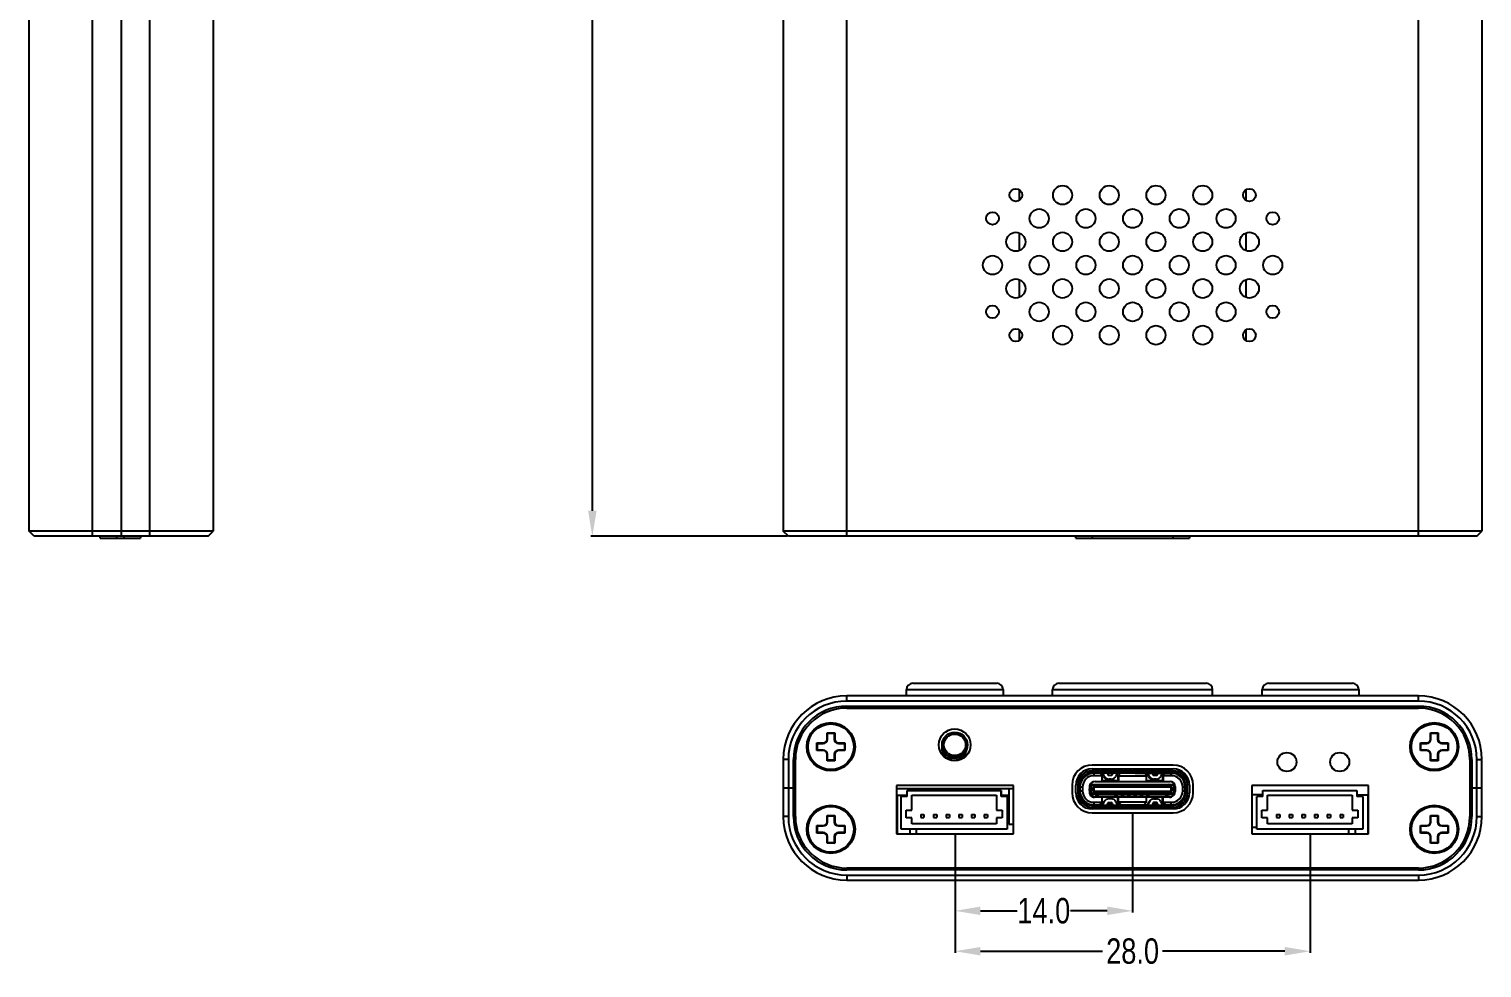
# Model space of a CAD drawing. Header units: inches. Extents: x 318 to 564, y -90 to 138.
# Drawn here: x 317.7 to 432, y -90 to -16 of the extents above; entities that cross this region are included whole.
import ezdxf

# ---------------------------------------------------------------- set-up
doc = ezdxf.new("R2010")
doc.units = ezdxf.units.IN
doc.header["$LTSCALE"] = 1.21
doc.header["$MEASUREMENT"] = 0
doc.header["$PDMODE"] = 3
doc.header["$PDSIZE"] = 0.3125
doc.layers.get('0').update_dxf_attribs({"linetype": 'CONTINUOUS'})
doc.layers.get('Defpoints').update_dxf_attribs({"linetype": 'CONTINUOUS'})
doc.layers.add('DIM', color=3, linetype='CONTINUOUS')
doc.styles.get("Standard").update_dxf_attribs({"font": 'txt', "width": 0.8})
doc.dimstyles.get("Standard").update_dxf_attribs({"dimtxt": 0.15625, "dimasz": 0.1875, "dimexe": 0.125, "dimexo": 0.0625, "dimgap": 0.09, "dimtad": 0, "dimtih": 1, "dimtoh": 1, "dimzin": 4, "dimdsep": 46, "dimtxsty": 'STANDARD', "dimblk": '_FILLED', "dimblk1": '_FILLED', "dimblk2": '_FILLED', "dimcen": 0.09, "dimazin": 1, "dimtp": 0.01, "dimtm": 0.01, "dimtfac": 1, "dimtofl": 0, "dimtmove": 0, "dimatfit": 3, "dimldrblk": '_FILLED', "dimfxl": 1, "dimtolj": 1, "dimtzin": 4, "dimarcsym": 0})

# ---------------------------------------------------------------- blocks, each defined once
blk = doc.blocks.new('_FILLED')
at = {"color": 0, "linetype": 'ByBlock'}
blk.add_solid([(0, 0), (-1, 0.167), (-1, -0.167)], dxfattribs=at)
blk = doc.blocks.new('*D81')
at = {"layer": 'Defpoints', "color": 0}
for p in [(377.43, 54.03), (362, -55.97), (377.43, -55.97)]:
    blk.add_point(p, dxfattribs=at)
at = {"layer": 'DIM', "color": 0, "lineweight": -2}
for p, q in [((377.37, 54.03), (361.88, 54.03)), ((362, 52.03), (362, 2.18)), ((362, -53.97), (362, -4.13)), ((377.37, -55.97), (361.88, -55.97))]:
    blk.add_line(p, q, dxfattribs=at)
at = {"layer": 'DIM', "color": 0, "lineweight": -2, "xscale": 2, "yscale": 2, "zscale": 2}
for p, rotation in [((362, 54.03), 90), ((362, -55.97), 270)]:
    blk.add_blockref('_FILLED', p, dxfattribs=dict(at, rotation=rotation))
at = {"layer": 'DIM', "color": 0, "insert": (362, -0.97), "char_height": 2, "attachment_point": 5, "rotation": 90}
blk.add_mtext('\\A1;110.00', dxfattribs=at)
blk = doc.blocks.new('*D94')
at = {"layer": 'Defpoints', "color": 0}
for p in [(390.55, -79.4), (418.51, -79.4), (418.51, -88.65)]:
    blk.add_point(p, dxfattribs=at)
at = {"layer": 'DIM', "color": 0, "lineweight": -2}
for p, q in [((390.55, -79.46), (390.55, -88.78)), ((418.51, -79.46), (418.51, -88.78)), ((392.55, -88.65), (402.17, -88.65)), ((416.51, -88.65), (406.89, -88.65))]:
    blk.add_line(p, q, dxfattribs=at)
at = {"layer": 'DIM', "color": 0, "lineweight": -2, "xscale": 2, "yscale": 2, "zscale": 2, "rotation": 180}
blk.add_blockref('_FILLED', (390.55, -88.65), dxfattribs=at)
at = {"layer": 'DIM', "color": 0, "lineweight": -2, "xscale": 2, "yscale": 2, "zscale": 2}
blk.add_blockref('_FILLED', (418.51, -88.65), dxfattribs=at)
at = {"layer": 'DIM', "color": 0, "insert": (404.53, -88.65), "char_height": 2, "attachment_point": 5}
blk.add_mtext('\\A1;28.0', dxfattribs=at)
blk = doc.blocks.new('*D95')
at = {"layer": 'Defpoints', "color": 0}
for p in [(404.53, -77.75), (390.55, -79.4), (390.55, -85.47)]:
    blk.add_point(p, dxfattribs=at)
at = {"layer": 'DIM', "color": 0, "lineweight": -2}
for p, q in [((404.53, -77.81), (404.53, -85.6)), ((390.55, -79.46), (390.55, -85.6)), ((392.55, -85.47), (395.45, -85.47)), ((402.53, -85.47), (399.63, -85.47))]:
    blk.add_line(p, q, dxfattribs=at)
at = {"layer": 'DIM', "color": 0, "lineweight": -2, "xscale": 2, "yscale": 2, "zscale": 2, "rotation": 180}
blk.add_blockref('_FILLED', (390.55, -85.47), dxfattribs=at)
at = {"layer": 'DIM', "color": 0, "lineweight": -2, "xscale": 2, "yscale": 2, "zscale": 2}
blk.add_blockref('_FILLED', (404.53, -85.47), dxfattribs=at)
at = {"layer": 'DIM', "color": 0, "insert": (397.54, -85.47), "char_height": 2, "attachment_point": 5}
blk.add_mtext('\\A1;14.0', dxfattribs=at)

msp = doc.modelspace()

# ---------------------------------------------------------------- linework, layer by layer
at = {"color": 7, "linetype": 'Continuous'}
for p, q in [((322.658, -55.972), (322.658, 54.028)), ((324.908, 54.028), (324.908, -55.972)), ((327.158, -55.972), (327.158, 54.028)), ((382.031, -55.972), (382.031, 54.028)), ((427.031, -55.972), (427.031, 54.028)), ((317.658, -55.572), (317.658, 53.628)), ((332.158, 53.628), (332.158, -55.572)), ((377.031, 53.628), (377.031, -55.572)), ((432.031, 53.628), (432.031, -55.572)), ((395.631, -29.502), (395.631, -28.712)), ((413.431, -28.712), (413.431, -29.501)), ((395.631, -33.464), (395.631, -32.104)), ((413.431, -32.104), (413.431, -33.463)), ((395.631, -37.141), (395.631, -35.781)), ((413.431, -35.781), (413.431, -37.14)), ((395.631, -40.532), (395.631, -39.743)), ((413.431, -39.743), (413.431, -40.532)), ((332.158, -55.572), (317.658, -55.572)), ((318.058, -55.972), (317.658, -55.572)), ((331.758, -55.972), (318.058, -55.972)), ((323.258, -56.122), (323.258, -55.972)), ((324.538, -55.972), (324.538, -56.122)), ((325.138, -56.122), (325.138, -55.972)), ((326.418, -55.972), (326.418, -56.122)), ((331.758, -55.972), (332.158, -55.572)), ((432.031, -55.572), (377.031, -55.572)), ((377.431, -55.972), (377.031, -55.572)), ((431.631, -55.972), (377.431, -55.972)), ((400.061, -56.122), (400.061, -55.972)), ((401.341, -55.972), (401.341, -56.122)), ((407.721, -56.122), (407.721, -55.972)), ((409.001, -55.972), (409.001, -56.122)), ((431.631, -55.972), (432.031, -55.572)), ((323.258, -56.122), (326.418, -56.122)), ((400.061, -56.122), (409.001, -56.122)), ((382.031, -68.949), (382.031, -68.549)), ((427.031, -68.549), (382.031, -68.549)), ((386.731, -68.549), (386.731, -68.049)), ((386.731, -68.049), (394.331, -68.049)), ((387.231, -67.549), (393.831, -67.549)), ((394.331, -68.049), (394.331, -68.549)), ((398.231, -68.549), (398.231, -68.049)), ((398.231, -68.049), (410.831, -68.049)), ((398.731, -67.549), (410.331, -67.549)), ((410.831, -68.549), (410.831, -68.049)), ((414.731, -68.049), (422.331, -68.049)), ((414.731, -68.549), (414.731, -68.049)), ((415.231, -67.549), (421.831, -67.549)), ((422.331, -68.049), (422.331, -68.549)), ((427.031, -68.949), (427.031, -68.549)), ((427.031, -68.949), (382.031, -68.949)), ((382.031, -69.349), (427.031, -69.349)), ((382.031, -69.499), (427.031, -69.499)), ((380.481, -71.949), (380.481, -71.449)), ((380.517, -71.486), (380.481, -71.449)), ((380.481, -71.449), (381.081, -71.449)), ((380.481, -71.949), (380.517, -71.949)), ((380.517, -71.949), (380.517, -71.486)), ((380.517, -71.486), (381.044, -71.486)), ((381.044, -71.486), (381.081, -71.449)), ((381.044, -71.486), (381.044, -71.949)), ((381.044, -71.949), (381.081, -71.949)), ((381.081, -71.449), (381.081, -71.949)), ((427.981, -71.449), (428.581, -71.449)), ((428.017, -71.486), (427.981, -71.449)), ((427.981, -71.949), (427.981, -71.449)), ((427.981, -71.949), (428.017, -71.949)), ((428.017, -71.486), (428.544, -71.486)), ((428.017, -71.949), (428.017, -71.486)), ((428.544, -71.486), (428.581, -71.449)), ((428.544, -71.486), (428.544, -71.949)), ((428.544, -71.949), (428.581, -71.949)), ((428.581, -71.449), (428.581, -71.949)), ((379.681, -72.849), (379.681, -72.249)), ((379.717, -72.286), (379.681, -72.249)), ((379.681, -72.249), (380.181, -72.249)), ((379.717, -72.813), (379.681, -72.849)), ((380.181, -72.849), (379.681, -72.849)), ((379.717, -72.813), (379.717, -72.286)), ((379.717, -72.286), (380.181, -72.286)), ((380.181, -72.813), (379.717, -72.813)), ((380.181, -72.286), (380.181, -72.249)), ((380.181, -72.849), (380.181, -72.813)), ((380.481, -73.649), (380.481, -73.149)), ((380.517, -73.149), (380.481, -73.149)), ((380.517, -73.613), (380.517, -73.149)), ((381.044, -73.149), (381.044, -73.613)), ((381.081, -73.149), (381.044, -73.149)), ((381.081, -73.149), (381.081, -73.649)), ((381.381, -72.249), (381.381, -72.286)), ((381.381, -72.249), (381.881, -72.249)), ((381.381, -72.286), (381.844, -72.286)), ((381.381, -72.813), (381.381, -72.849)), ((381.844, -72.813), (381.381, -72.813)), ((381.881, -72.849), (381.381, -72.849)), ((381.844, -72.286), (381.881, -72.249)), ((381.844, -72.286), (381.844, -72.813)), ((381.844, -72.813), (381.881, -72.849)), ((381.881, -72.249), (381.881, -72.849)), ((427.181, -72.249), (427.681, -72.249)), ((427.217, -72.286), (427.181, -72.249)), ((427.181, -72.849), (427.181, -72.249)), ((427.217, -72.813), (427.181, -72.849)), ((427.681, -72.849), (427.181, -72.849)), ((427.217, -72.286), (427.681, -72.286)), ((427.217, -72.813), (427.217, -72.286)), ((427.681, -72.813), (427.217, -72.813)), ((427.681, -72.286), (427.681, -72.249)), ((427.681, -72.849), (427.681, -72.813)), ((428.017, -73.149), (427.981, -73.149)), ((427.981, -73.649), (427.981, -73.149)), ((428.017, -73.613), (428.017, -73.149)), ((428.581, -73.149), (428.544, -73.149)), ((428.544, -73.149), (428.544, -73.613)), ((428.581, -73.149), (428.581, -73.649)), ((428.881, -72.249), (429.381, -72.249)), ((428.881, -72.249), (428.881, -72.286)), ((428.881, -72.286), (429.344, -72.286)), ((429.344, -72.813), (428.881, -72.813)), ((428.881, -72.813), (428.881, -72.849)), ((429.381, -72.849), (428.881, -72.849)), ((429.344, -72.286), (429.381, -72.249)), ((429.344, -72.286), (429.344, -72.813)), ((429.344, -72.813), (429.381, -72.849)), ((429.381, -72.249), (429.381, -72.849)), ((377.031, -73.549), (377.031, -78.049)), ((377.431, -73.549), (377.031, -73.549)), ((377.431, -73.549), (377.431, -78.049)), ((377.831, -78.049), (377.831, -73.549)), ((377.981, -78.049), (377.981, -73.549)), ((380.517, -73.613), (380.481, -73.649)), ((381.081, -73.649), (380.481, -73.649)), ((381.044, -73.613), (380.517, -73.613)), ((381.044, -73.613), (381.081, -73.649)), ((407.721, -73.989), (401.341, -73.989)), ((401.341, -74.289), (407.721, -74.289)), ((428.017, -73.613), (427.981, -73.649)), ((428.581, -73.649), (427.981, -73.649)), ((428.544, -73.613), (428.017, -73.613)), ((428.544, -73.613), (428.581, -73.649)), ((431.081, -73.549), (431.081, -78.049)), ((431.231, -73.549), (431.231, -78.049)), ((431.631, -73.549), (432.031, -73.549)), ((431.631, -78.049), (431.631, -73.549)), ((432.031, -78.049), (432.031, -73.549)), ((400.715, -74.946), (400.715, -74.824)), ((400.768, -74.896), (400.768, -74.791)), ((401.311, -75.524), (401.247, -75.461)), ((401.286, -74.595), (401.286, -74.639)), ((404.721, -74.639), (401.286, -74.639)), ((401.341, -74.589), (401.341, -74.439)), ((407.721, -74.439), (401.341, -74.439)), ((407.721, -74.589), (401.341, -74.589)), ((401.486, -74.639), (401.486, -74.829)), ((402.131, -74.829), (401.486, -74.829)), ((401.586, -75.274), (407.476, -75.274)), ((401.991, -74.639), (402.131, -74.779)), ((402.131, -75.274), (402.131, -74.779)), ((403.377, -75.229), (402.131, -75.229)), ((402.244, -74.902), (402.141, -74.669)), ((402.297, -74.852), (402.203, -74.639)), ((402.531, -74.639), (402.571, -74.73)), ((402.795, -75.139), (402.61, -75.139)), ((402.663, -74.789), (402.848, -74.789)), ((402.848, -75.089), (402.663, -75.089)), ((402.887, -74.78), (402.949, -74.639)), ((402.94, -74.73), (402.98, -74.639)), ((403.308, -74.639), (403.214, -74.852)), ((403.377, -74.829), (403.528, -74.679)), ((403.377, -74.829), (403.377, -75.274)), ((403.377, -74.879), (403.431, -74.879)), ((403.431, -74.779), (403.571, -74.639)), ((403.431, -74.779), (403.431, -75.274)), ((403.431, -74.829), (405.631, -74.829)), ((403.531, -74.679), (403.528, -74.679)), ((404.721, -74.639), (404.721, -74.589)), ((404.724, -74.639), (407.666, -74.639)), ((404.731, -74.589), (404.731, -74.639)), ((405.491, -74.639), (405.631, -74.779)), ((405.631, -75.274), (405.631, -74.779)), ((406.877, -75.229), (405.631, -75.229)), ((405.793, -74.902), (405.69, -74.669)), ((405.846, -74.852), (405.752, -74.639)), ((406.08, -74.639), (406.12, -74.73)), ((406.344, -75.139), (406.159, -75.139)), ((406.212, -74.789), (406.397, -74.789)), ((406.397, -75.089), (406.212, -75.089)), ((406.436, -74.78), (406.498, -74.639)), ((406.489, -74.73), (406.529, -74.639)), ((406.857, -74.639), (406.763, -74.852)), ((407.028, -74.679), (406.877, -74.829)), ((406.877, -74.829), (406.877, -75.274)), ((406.877, -74.879), (406.931, -74.879)), ((406.931, -74.779), (407.071, -74.639)), ((406.931, -74.779), (406.931, -75.274)), ((407.576, -74.829), (406.931, -74.829)), ((407.031, -74.679), (407.028, -74.679)), ((407.576, -74.829), (407.576, -74.639)), ((407.666, -74.639), (407.666, -74.589)), ((407.721, -74.589), (407.721, -74.439)), ((407.814, -75.461), (407.751, -75.524)), ((408.294, -74.896), (408.294, -74.872)), ((377.981, -75.799), (377.031, -75.799)), ((385.951, -75.599), (385.951, -79.399)), ((395.151, -75.599), (385.951, -75.599)), ((395.151, -75.849), (385.951, -75.849)), ((385.951, -76.349), (386.771, -76.349)), ((386.015, -79.399), (386.015, -76.349)), ((386.308, -79.049), (386.308, -76.468)), ((386.771, -76.468), (386.308, -76.468)), ((386.771, -76.468), (386.771, -75.999)), ((386.771, -75.999), (394.195, -75.999)), ((387.153, -77.529), (387.153, -76.359)), ((387.153, -76.359), (393.813, -76.359)), ((393.813, -76.359), (393.813, -77.529)), ((394.195, -75.999), (394.195, -76.468)), ((394.658, -76.468), (394.195, -76.468)), ((394.196, -76.468), (394.196, -75.999)), ((394.196, -76.349), (394.783, -76.349)), ((394.658, -76.468), (394.658, -79.049)), ((394.783, -75.849), (394.783, -78.649)), ((395.151, -79.399), (395.151, -75.599)), ((399.761, -75.569), (399.761, -76.169)), ((400.061, -76.169), (400.061, -75.569)), ((400.211, -75.569), (400.211, -76.169)), ((400.361, -75.569), (400.211, -75.569)), ((400.361, -76.169), (400.211, -76.169)), ((400.361, -75.569), (400.361, -76.169)), ((400.386, -75.779), (400.361, -75.779)), ((400.361, -76.069), (400.391, -76.069)), ((400.386, -75.729), (400.386, -76.019)), ((400.586, -75.729), (400.386, -75.729)), ((400.386, -76.019), (400.586, -76.019)), ((400.586, -75.729), (400.586, -76.019)), ((401.131, -75.849), (401.131, -75.999)), ((401.186, -75.849), (401.131, -75.849)), ((401.332, -75.999), (401.131, -75.999)), ((401.132, -75.724), (401.132, -75.849)), ((401.132, -75.999), (401.132, -76.124)), ((401.137, -75.999), (401.137, -75.849)), ((401.186, -75.674), (401.186, -75.949)), ((401.186, -75.799), (401.415, -75.799)), ((401.186, -75.949), (401.415, -75.949)), ((401.186, -75.999), (401.186, -76.074)), ((401.187, -75.949), (401.187, -75.999)), ((401.191, -75.799), (401.191, -75.949)), ((401.194, -75.511), (401.212, -75.53)), ((401.194, -76.338), (401.245, -76.286)), ((401.231, -75.599), (401.231, -75.799)), ((401.286, -75.599), (401.231, -75.599)), ((401.231, -75.999), (401.231, -76.249)), ((401.231, -76.249), (407.721, -76.249)), ((401.241, -75.949), (401.241, -75.799)), ((401.247, -76.288), (401.286, -76.249)), ((401.286, -75.549), (401.286, -75.799)), ((401.286, -75.549), (407.776, -75.549)), ((401.286, -75.999), (401.286, -76.199)), ((401.286, -76.199), (407.776, -76.199)), ((401.311, -75.524), (401.311, -75.549)), ((401.311, -75.524), (407.751, -75.524)), ((401.332, -75.999), (401.332, -75.949)), ((401.386, -75.799), (401.386, -75.949)), ((401.406, -76.199), (401.387, -76.249)), ((401.415, -75.799), (401.415, -75.949)), ((401.441, -75.549), (401.499, -75.699)), ((401.499, -76.049), (401.441, -76.199)), ((401.499, -76.049), (401.499, -75.699)), ((401.499, -75.699), (407.563, -75.699)), ((401.499, -76.049), (407.563, -76.049)), ((407.422, -76.524), (401.532, -76.524)), ((407.476, -76.474), (401.586, -76.474)), ((401.591, -76.274), (401.591, -76.249)), ((401.591, -76.274), (401.862, -76.274)), ((401.626, -76.255), (401.626, -76.249)), ((401.646, -75.524), (401.646, -75.549)), ((401.681, -75.544), (401.681, -75.549)), ((401.826, -76.249), (401.826, -76.255)), ((401.861, -76.249), (401.861, -76.274)), ((401.881, -75.549), (401.881, -75.544)), ((401.916, -75.524), (401.916, -75.549)), ((402.131, -76.919), (402.131, -76.524)), ((403.091, -76.249), (403.091, -76.274)), ((403.091, -76.274), (403.362, -76.274)), ((403.126, -76.249), (403.126, -76.255)), ((403.146, -75.524), (403.146, -75.549)), ((403.181, -75.544), (403.181, -75.549)), ((403.326, -76.255), (403.326, -76.249)), ((403.361, -76.274), (403.361, -76.249)), ((403.377, -76.969), (403.377, -76.524)), ((403.381, -75.549), (403.381, -75.544)), ((403.416, -75.524), (403.416, -75.549)), ((403.431, -76.919), (403.431, -76.524)), ((403.592, -76.249), (403.592, -76.274)), ((403.592, -76.274), (403.862, -76.274)), ((403.626, -76.249), (403.626, -76.255)), ((403.646, -75.524), (403.646, -75.549)), ((403.681, -75.544), (403.681, -75.549)), ((403.826, -76.255), (403.826, -76.249)), ((403.862, -76.249), (403.862, -76.274)), ((403.881, -75.549), (403.881, -75.544)), ((403.916, -75.524), (403.916, -75.549)), ((404.092, -76.274), (404.092, -76.249)), ((404.092, -76.274), (404.362, -76.274)), ((404.126, -76.262), (404.113, -76.274)), ((404.126, -76.262), (404.126, -76.249)), ((404.146, -75.524), (404.146, -75.549)), ((404.167, -75.524), (404.181, -75.536)), ((404.181, -75.536), (404.181, -75.549)), ((404.326, -76.262), (404.326, -76.249)), ((404.341, -76.274), (404.326, -76.262)), ((404.362, -76.249), (404.362, -76.274)), ((404.395, -75.524), (404.381, -75.536)), ((404.381, -75.549), (404.381, -75.536)), ((404.416, -75.524), (404.416, -75.549)), ((404.592, -76.249), (404.592, -76.274)), ((404.592, -76.274), (404.862, -76.274)), ((404.626, -76.262), (404.613, -76.274)), ((404.626, -76.249), (404.626, -76.262)), ((404.646, -75.524), (404.646, -75.549)), ((404.667, -75.524), (404.681, -75.536)), ((404.681, -75.536), (404.681, -75.549)), ((404.826, -76.262), (404.826, -76.249)), ((404.841, -76.274), (404.826, -76.262)), ((404.862, -76.274), (404.862, -76.249)), ((404.895, -75.524), (404.881, -75.536)), ((404.881, -75.549), (404.881, -75.536)), ((404.916, -75.524), (404.916, -75.549)), ((405.092, -76.249), (405.092, -76.274)), ((405.092, -76.274), (405.362, -76.274)), ((405.126, -76.249), (405.126, -76.255)), ((405.146, -75.524), (405.146, -75.549)), ((405.181, -75.544), (405.181, -75.549)), ((405.326, -76.255), (405.326, -76.249)), ((405.362, -76.249), (405.362, -76.274)), ((405.381, -75.549), (405.381, -75.544)), ((405.416, -75.524), (405.416, -75.549)), ((405.591, -76.274), (405.591, -76.249)), ((405.591, -76.274), (405.862, -76.274)), ((405.626, -76.249), (405.626, -76.255)), ((405.631, -76.919), (405.631, -76.524)), ((405.646, -75.524), (405.646, -75.549)), ((405.681, -75.544), (405.681, -75.549)), ((405.826, -76.255), (405.826, -76.249)), ((405.861, -76.249), (405.861, -76.274)), ((405.881, -75.549), (405.881, -75.544)), ((405.916, -75.524), (405.916, -75.549)), ((406.877, -76.969), (406.877, -76.524)), ((406.931, -76.919), (406.931, -76.524)), ((407.091, -76.249), (407.091, -76.274)), ((407.091, -76.274), (407.362, -76.274)), ((407.126, -76.249), (407.126, -76.255)), ((407.146, -75.524), (407.146, -75.549)), ((407.181, -75.544), (407.181, -75.549)), ((407.326, -76.255), (407.326, -76.249)), ((407.361, -76.274), (407.361, -76.249)), ((407.381, -75.549), (407.381, -75.544)), ((407.416, -75.524), (407.416, -75.549)), ((407.566, -76.249), (407.547, -76.199)), ((407.563, -75.699), (407.62, -75.549)), ((407.563, -76.049), (407.563, -75.699)), ((407.62, -76.199), (407.563, -76.049)), ((407.646, -75.799), (407.675, -75.799)), ((407.646, -75.799), (407.646, -75.949)), ((407.646, -75.949), (407.876, -75.949)), ((407.876, -75.799), (407.675, -75.799)), ((407.675, -75.949), (407.675, -75.799)), ((407.721, -76.249), (407.721, -76.199)), ((407.751, -76.224), (407.721, -76.224)), ((407.751, -75.524), (407.751, -75.549)), ((407.751, -76.199), (407.751, -76.224)), ((407.814, -76.288), (407.751, -76.224)), ((407.766, -75.999), (407.766, -75.949)), ((407.766, -75.999), (407.821, -75.999)), ((407.776, -75.799), (407.776, -75.549)), ((407.776, -76.199), (407.776, -75.999)), ((407.816, -75.949), (407.816, -75.999)), ((407.82, -75.799), (407.82, -75.949)), ((407.821, -75.999), (407.821, -75.949)), ((407.87, -75.949), (407.87, -75.799)), ((407.876, -75.674), (407.876, -76.074)), ((408.647, -75.729), (408.476, -75.729)), ((408.476, -76.019), (408.476, -75.729)), ((408.476, -76.019), (408.647, -76.019)), ((408.62, -76.349), (408.633, -76.349)), ((408.701, -75.619), (408.646, -75.619)), ((408.646, -75.619), (408.646, -76.219)), ((408.646, -76.219), (408.696, -76.219)), ((408.701, -75.569), (408.851, -75.569)), ((408.701, -76.169), (408.701, -75.569)), ((408.701, -76.169), (408.851, -76.169)), ((408.851, -76.169), (408.851, -75.569)), ((409.001, -75.569), (409.001, -76.169)), ((409.301, -76.169), (409.301, -75.569)), ((423.111, -75.599), (413.911, -75.599)), ((413.911, -75.599), (413.911, -79.399)), ((413.911, -76.318), (414.771, -76.318)), ((414.771, -76.468), (414.308, -76.468)), ((414.308, -79.049), (414.308, -76.468)), ((414.771, -75.999), (422.195, -75.999)), ((414.771, -76.468), (414.771, -75.999)), ((415.153, -76.359), (421.813, -76.359)), ((415.153, -77.529), (415.153, -76.359)), ((421.813, -76.359), (421.813, -77.529)), ((422.195, -75.999), (422.195, -76.468)), ((422.658, -76.468), (422.195, -76.468)), ((422.196, -76.468), (422.196, -75.999)), ((423.105, -76.349), (422.196, -76.349)), ((422.658, -76.468), (422.658, -79.049)), ((423.047, -76.349), (423.047, -79.399)), ((423.111, -79.399), (423.111, -75.599)), ((432.031, -75.799), (431.081, -75.799)), ((386.703, -78.145), (386.703, -77.529)), ((386.703, -77.529), (387.153, -77.529)), ((393.813, -77.529), (394.263, -77.529)), ((394.263, -77.529), (394.263, -78.145)), ((401.341, -77.149), (401.341, -77.299)), ((401.341, -77.149), (407.721, -77.149)), ((401.341, -77.299), (407.721, -77.299)), ((407.721, -77.449), (401.341, -77.449)), ((401.341, -77.749), (407.721, -77.749)), ((401.432, -77.114), (401.432, -77.149)), ((401.486, -76.919), (401.486, -77.119)), ((401.486, -76.919), (402.131, -76.919)), ((401.486, -77.119), (402.163, -77.119)), ((401.898, -77.149), (401.927, -77.119)), ((402.131, -76.919), (401.931, -77.119)), ((402.149, -77.15), (402.244, -76.937)), ((402.194, -77.12), (402.297, -76.887)), ((402.571, -77.009), (402.509, -77.149)), ((402.914, -77.119), (402.522, -77.119)), ((402.61, -76.999), (402.795, -76.999)), ((402.848, -76.649), (402.663, -76.649)), ((402.663, -76.949), (402.848, -76.949)), ((402.927, -77.149), (402.887, -77.059)), ((403.002, -77.149), (402.94, -77.009)), ((403.214, -76.887), (403.317, -77.12)), ((403.527, -77.119), (403.317, -77.119)), ((403.481, -76.969), (403.377, -76.969)), ((403.557, -77.149), (403.377, -76.969)), ((405.631, -76.919), (403.431, -76.919)), ((403.631, -77.119), (403.431, -76.919)), ((403.631, -77.119), (405.714, -77.119)), ((405.427, -77.119), (405.398, -77.149)), ((405.631, -76.919), (405.431, -77.119)), ((405.7, -77.15), (405.795, -76.937)), ((405.745, -77.12), (405.848, -76.887)), ((406.122, -77.009), (406.06, -77.149)), ((406.465, -77.119), (406.073, -77.119)), ((406.346, -76.999), (406.161, -76.999)), ((406.214, -76.649), (406.399, -76.649)), ((406.399, -76.949), (406.214, -76.949)), ((406.478, -77.149), (406.438, -77.059)), ((406.553, -77.149), (406.491, -77.009)), ((406.765, -76.887), (406.868, -77.12)), ((407.027, -77.119), (406.868, -77.119)), ((406.877, -76.969), (406.981, -76.969)), ((407.057, -77.149), (406.877, -76.969)), ((406.931, -76.919), (407.576, -76.919)), ((407.131, -77.119), (406.931, -76.919)), ((407.131, -77.119), (407.576, -77.119)), ((407.522, -77.119), (407.522, -77.149)), ((407.576, -77.119), (407.576, -76.919)), ((407.721, -77.149), (407.721, -77.299)), ((414.703, -77.529), (415.153, -77.529)), ((414.703, -78.145), (414.703, -77.529)), ((421.813, -77.529), (422.263, -77.529)), ((422.263, -77.529), (422.263, -78.145)), ((377.431, -78.049), (377.031, -78.049)), ((379.681, -79.349), (379.681, -78.749)), ((379.717, -78.786), (379.681, -78.749)), ((379.681, -78.749), (380.181, -78.749)), ((379.717, -79.313), (379.717, -78.786)), ((379.717, -78.786), (380.181, -78.786)), ((380.181, -78.786), (380.181, -78.749)), ((380.481, -78.449), (380.481, -77.949)), ((380.517, -77.986), (380.481, -77.949)), ((380.481, -77.949), (381.081, -77.949)), ((380.481, -78.449), (380.517, -78.449)), ((380.517, -78.449), (380.517, -77.986)), ((380.517, -77.986), (381.044, -77.986)), ((381.044, -77.986), (381.081, -77.949)), ((381.044, -77.986), (381.044, -78.449)), ((381.044, -78.449), (381.081, -78.449)), ((381.081, -77.949), (381.081, -78.449)), ((381.381, -78.749), (381.381, -78.786)), ((381.381, -78.749), (381.881, -78.749)), ((381.381, -78.786), (381.844, -78.786)), ((381.844, -78.786), (381.881, -78.749)), ((381.844, -78.786), (381.844, -79.313)), ((381.881, -78.749), (381.881, -79.349)), ((387.153, -78.145), (386.703, -78.145)), ((387.153, -78.611), (387.153, -78.145)), ((393.813, -78.611), (387.153, -78.611)), ((387.858, -77.874), (387.858, -78.124)), ((387.858, -77.874), (388.108, -77.874)), ((387.858, -78.124), (388.108, -78.124)), ((388.108, -77.874), (388.108, -78.124)), ((388.858, -77.874), (388.858, -78.124)), ((388.858, -77.874), (389.108, -77.874)), ((388.858, -78.124), (389.108, -78.124)), ((389.108, -77.874), (389.108, -78.124)), ((389.858, -77.874), (389.858, -78.124)), ((389.858, -77.874), (390.108, -77.874)), ((389.858, -78.124), (390.108, -78.124)), ((390.108, -77.874), (390.108, -78.124)), ((390.858, -77.874), (390.858, -78.124)), ((390.858, -77.874), (391.108, -77.874)), ((390.858, -78.124), (391.108, -78.124)), ((391.108, -77.874), (391.108, -78.124)), ((391.858, -77.874), (391.858, -78.124)), ((391.858, -77.874), (392.108, -77.874)), ((391.858, -78.124), (392.108, -78.124)), ((392.108, -77.874), (392.108, -78.124)), ((392.858, -77.874), (392.858, -78.124)), ((392.858, -77.874), (393.108, -77.874)), ((392.858, -78.124), (393.108, -78.124)), ((393.108, -77.874), (393.108, -78.124)), ((393.813, -78.145), (393.813, -78.611)), ((394.263, -78.145), (393.813, -78.145)), ((394.783, -78.649), (395.151, -78.649)), ((414.308, -78.899), (413.911, -78.899)), ((415.153, -78.145), (414.703, -78.145)), ((415.153, -78.611), (415.153, -78.145)), ((421.813, -78.611), (415.153, -78.611)), ((415.858, -77.874), (416.108, -77.874)), ((415.858, -77.874), (415.858, -78.124)), ((415.858, -78.124), (416.108, -78.124)), ((416.108, -77.874), (416.108, -78.124)), ((416.858, -77.874), (417.108, -77.874)), ((416.858, -77.874), (416.858, -78.124)), ((416.858, -78.124), (417.108, -78.124)), ((417.108, -77.874), (417.108, -78.124)), ((417.858, -77.874), (418.108, -77.874)), ((417.858, -77.874), (417.858, -78.124)), ((417.858, -78.124), (418.108, -78.124)), ((418.108, -77.874), (418.108, -78.124)), ((418.858, -77.874), (419.108, -77.874)), ((418.858, -77.874), (418.858, -78.124)), ((418.858, -78.124), (419.108, -78.124)), ((419.108, -77.874), (419.108, -78.124)), ((419.858, -77.874), (420.108, -77.874)), ((419.858, -77.874), (419.858, -78.124)), ((419.858, -78.124), (420.108, -78.124)), ((420.108, -77.874), (420.108, -78.124)), ((420.858, -77.874), (421.108, -77.874)), ((420.858, -77.874), (420.858, -78.124)), ((420.858, -78.124), (421.108, -78.124)), ((421.108, -77.874), (421.108, -78.124)), ((422.263, -78.145), (421.813, -78.145)), ((421.813, -78.145), (421.813, -78.611)), ((427.181, -78.749), (427.681, -78.749)), ((427.217, -78.786), (427.181, -78.749)), ((427.181, -79.349), (427.181, -78.749)), ((427.217, -78.786), (427.681, -78.786)), ((427.217, -79.313), (427.217, -78.786)), ((427.681, -78.786), (427.681, -78.749)), ((427.981, -77.949), (428.581, -77.949)), ((428.017, -77.986), (427.981, -77.949)), ((427.981, -78.449), (427.981, -77.949)), ((427.981, -78.449), (428.017, -78.449)), ((428.017, -77.986), (428.544, -77.986)), ((428.017, -78.449), (428.017, -77.986)), ((428.544, -77.986), (428.581, -77.949)), ((428.544, -77.986), (428.544, -78.449)), ((428.544, -78.449), (428.581, -78.449)), ((428.581, -77.949), (428.581, -78.449)), ((428.881, -78.749), (429.381, -78.749)), ((428.881, -78.749), (428.881, -78.786)), ((428.881, -78.786), (429.344, -78.786)), ((429.344, -78.786), (429.381, -78.749)), ((429.344, -78.786), (429.344, -79.313)), ((429.381, -78.749), (429.381, -79.349)), ((431.631, -78.049), (432.031, -78.049)), ((379.717, -79.313), (379.681, -79.349)), ((380.181, -79.349), (379.681, -79.349)), ((380.181, -79.313), (379.717, -79.313)), ((380.181, -79.349), (380.181, -79.313)), ((380.481, -80.149), (380.481, -79.649)), ((380.517, -79.649), (380.481, -79.649)), ((380.517, -80.113), (380.517, -79.649)), ((381.044, -79.649), (381.044, -80.113)), ((381.081, -79.649), (381.044, -79.649)), ((381.081, -79.649), (381.081, -80.149)), ((381.381, -79.313), (381.381, -79.349)), ((381.844, -79.313), (381.381, -79.313)), ((381.881, -79.349), (381.381, -79.349)), ((381.844, -79.313), (381.881, -79.349)), ((385.951, -79.399), (395.151, -79.399)), ((394.658, -79.049), (386.308, -79.049)), ((387.015, -79.399), (387.015, -79.049)), ((387.515, -79.399), (387.515, -79.049)), ((413.911, -79.399), (423.111, -79.399)), ((422.658, -79.049), (414.308, -79.049)), ((421.547, -79.399), (421.547, -79.049)), ((422.047, -79.049), (422.047, -79.399)), ((427.217, -79.313), (427.181, -79.349)), ((427.681, -79.349), (427.181, -79.349)), ((427.681, -79.313), (427.217, -79.313)), ((427.681, -79.349), (427.681, -79.313)), ((428.017, -79.649), (427.981, -79.649)), ((427.981, -80.149), (427.981, -79.649)), ((428.017, -80.113), (428.017, -79.649)), ((428.581, -79.649), (428.544, -79.649)), ((428.544, -79.649), (428.544, -80.113)), ((428.581, -79.649), (428.581, -80.149)), ((429.344, -79.313), (428.881, -79.313)), ((428.881, -79.313), (428.881, -79.349)), ((429.381, -79.349), (428.881, -79.349)), ((429.344, -79.313), (429.381, -79.349)), ((380.517, -80.113), (380.481, -80.149)), ((381.081, -80.149), (380.481, -80.149)), ((381.044, -80.113), (380.517, -80.113)), ((381.044, -80.113), (381.081, -80.149)), ((428.017, -80.113), (427.981, -80.149)), ((428.581, -80.149), (427.981, -80.149)), ((428.544, -80.113), (428.017, -80.113)), ((428.544, -80.113), (428.581, -80.149)), ((427.031, -82.099), (382.031, -82.099)), ((427.031, -82.249), (382.031, -82.249)), ((382.031, -82.649), (382.031, -83.049)), ((382.031, -82.649), (427.031, -82.649)), ((382.031, -83.049), (427.031, -83.049)), ((427.031, -82.649), (427.031, -83.049))]:
    msp.add_line(p, q, dxfattribs=at)
for centre, radius in [((399.015, -29.107), 0.75), ((402.692, -29.107), 0.75), ((406.369, -29.107), 0.75), ((410.046, -29.107), 0.75), ((395.338, -29.107), 0.5), ((413.723, -29.107), 0.5), ((393.5, -30.945), 0.5), ((397.177, -30.945), 0.75), ((400.854, -30.945), 0.75), ((404.531, -30.945), 0.75), ((408.208, -30.945), 0.75), ((411.885, -30.945), 0.75), ((415.562, -30.945), 0.5), ((395.338, -32.784), 0.75), ((399.015, -32.784), 0.75), ((402.692, -32.784), 0.75), ((406.369, -32.784), 0.75), ((410.046, -32.784), 0.75), ((413.723, -32.784), 0.75), ((393.5, -34.622), 0.75), ((397.177, -34.622), 0.75), ((400.854, -34.622), 0.75), ((404.531, -34.622), 0.75), ((408.208, -34.622), 0.75), ((411.885, -34.622), 0.75), ((415.562, -34.622), 0.75), ((395.338, -36.461), 0.75), ((399.015, -36.461), 0.75), ((402.692, -36.461), 0.75), ((406.369, -36.461), 0.75), ((410.046, -36.461), 0.75), ((413.723, -36.461), 0.75), ((397.177, -38.299), 0.75), ((400.854, -38.299), 0.75), ((404.531, -38.299), 0.75), ((408.208, -38.299), 0.75), ((411.885, -38.299), 0.75), ((393.5, -38.299), 0.5), ((415.562, -38.299), 0.5), ((395.338, -40.138), 0.5), ((399.015, -40.138), 0.75), ((402.692, -40.138), 0.75), ((406.369, -40.138), 0.75), ((410.046, -40.138), 0.75), ((413.723, -40.138), 0.5), ((380.781, -72.549), 1.9), ((380.781, -72.549), 1.8), ((428.281, -72.549), 1.9), ((428.281, -72.549), 1.8), ((390.531, -72.399), 1.25), ((390.531, -72.399), 1), ((390.531, -72.399), 0.85), ((416.681, -73.749), 0.75), ((420.831, -73.749), 0.75), ((380.781, -79.049), 1.9), ((380.781, -79.049), 1.8), ((428.281, -79.049), 1.9), ((428.281, -79.049), 1.8)]:
    msp.add_circle(centre, radius, dxfattribs=at)
for centre, radius, start, end in [((382.031, -73.549), 5, 90, 180), ((387.231, -68.049), 0.5, 90, 180), ((393.831, -68.049), 0.5, 0, 90), ((398.731, -68.049), 0.5, 90, 180), ((410.331, -68.049), 0.5, 0, 90), ((415.231, -68.049), 0.5, 90, 180), ((421.831, -68.049), 0.5, 0, 90), ((427.031, -73.549), 5, 0, 90), ((382.031, -73.549), 4.6, 90, 180), ((382.031, -73.549), 4.2, 90, 180), ((382.031, -73.549), 4.05, 90, 180), ((427.031, -73.549), 4.6, 0, 90), ((427.031, -73.549), 4.2, 0, 90), ((427.031, -73.549), 4.05, 0, 90), ((380.181, -71.949), 0.337, 270, 0), ((380.181, -71.949), 0.3, 270, 0), ((381.381, -71.949), 0.337, 180, 270), ((381.381, -71.949), 0.3, 180, 270), ((427.681, -71.949), 0.337, 270, 0), ((427.681, -71.949), 0.3, 270, 0), ((428.881, -71.949), 0.337, 180, 270), ((428.881, -71.949), 0.3, 180, 270), ((380.181, -73.149), 0.337, 0, 90), ((380.181, -73.149), 0.3, 0, 90), ((381.381, -73.149), 0.337, 90, 180), ((381.381, -73.149), 0.3, 90, 180), ((390.502, -72.601), 1, 168.31802, 0), ((390.502, -72.601), 0.85, 211.80862, 324.44062), ((427.681, -73.149), 0.337, 0, 90), ((427.681, -73.149), 0.3, 0, 90), ((428.881, -73.149), 0.337, 90, 180), ((428.881, -73.149), 0.3, 90, 180), ((401.341, -75.569), 1.58, 90, 180), ((401.341, -75.569), 1.28, 90, 180), ((407.721, -75.569), 1.58, 0, 90), ((407.721, -75.569), 1.28, 0, 90), ((401.341, -75.569), 1.13, 90, 180), ((401.341, -75.569), 0.98, 90, 180), ((401.432, -75.779), 1.1, 132.49659, 166.76435), ((401.486, -75.729), 1.1, 95.32274, 180), ((401.486, -75.729), 0.9, 89.99989, 180.00008), ((401.286, -75.619), 0.98, 90, 131.90204), ((401.532, -75.724), 0.4, 128.86747, 180), ((401.586, -75.674), 0.4, 90, 180), ((402.095, -74.689), 0.05, 23.96249, 90), ((402.61, -74.739), 0.4, 203.96249, 270), ((402.663, -74.689), 0.4, 203.96249, 270), ((402.663, -74.689), 0.1, 203.96249, 270), ((402.795, -74.739), 0.4, 270, 317.75282), ((402.848, -74.689), 0.1, 270, 336.03751), ((402.848, -74.689), 0.4, 270, 336.03751), ((405.644, -74.689), 0.05, 23.96249, 90), ((406.159, -74.739), 0.4, 203.96249, 270), ((406.212, -74.689), 0.4, 203.96249, 270), ((406.212, -74.689), 0.1, 203.96249, 270), ((406.344, -74.739), 0.4, 270, 317.75277), ((406.397, -74.689), 0.1, 270, 336.03751), ((406.397, -74.689), 0.4, 270, 336.03751), ((407.476, -75.674), 0.4, 0, 90), ((407.576, -75.729), 0.9, 359.99992, 90.00008), ((407.666, -75.619), 0.98, 0, 90), ((407.721, -75.569), 1.13, 0, 90), ((407.721, -75.569), 0.98, 0, 90), ((407.576, -75.729), 1.1, 22.51464, 78.47755), ((401.341, -76.169), 1.58, 180, 270), ((401.341, -76.169), 1.28, 180, 270), ((401.341, -76.169), 1.13, 180, 270), ((401.341, -76.169), 0.98, 180, 270), ((401.486, -76.019), 1.1, 180, 270), ((401.486, -76.019), 0.9, 179.99992, 270.00004), ((401.532, -76.124), 0.4, 180, 270.00202), ((401.586, -76.074), 0.4, 180, 270), ((407.422, -76.124), 0.4, 270.00202, 317.86466), ((407.476, -76.074), 0.4, 270, 360), ((407.576, -76.019), 0.9, 269.99989, 0.00008), ((407.576, -76.019), 1.1, 270, 346.17181), ((407.721, -76.169), 1.58, 270, 0), ((407.721, -76.169), 1.28, 270, 0), ((407.721, -76.169), 1.13, 270, 360), ((407.721, -76.169), 0.98, 270, 0), ((407.666, -76.219), 0.98, 316.24526, 0), ((402.148, -77.099), 0.05, 270, 336.03751), ((402.61, -77.099), 0.4, 127.23007, 156.03751), ((402.663, -77.049), 0.4, 90, 156.03751), ((402.663, -77.049), 0.1, 90, 156.03751), ((402.61, -77.099), 0.1, 90, 112.24833), ((402.795, -77.099), 0.1, 23.96249, 90), ((402.848, -77.049), 0.4, 23.96249, 90), ((402.848, -77.049), 0.1, 23.96249, 90), ((403.363, -77.099), 0.05, 203.96249, 270), ((405.699, -77.099), 0.05, 270, 336.03751), ((406.161, -77.099), 0.4, 127.23001, 156.03751), ((406.214, -77.049), 0.4, 90, 156.03751), ((406.214, -77.049), 0.1, 90, 156.03751), ((406.161, -77.099), 0.1, 90, 112.24821), ((406.346, -77.099), 0.1, 23.96249, 90), ((406.399, -77.049), 0.4, 23.96249, 90), ((406.399, -77.049), 0.1, 23.96249, 90), ((406.914, -77.099), 0.05, 203.96249, 270), ((407.522, -76.069), 1.1, 281.25, 316.32), ((382.031, -78.049), 5, 180, 270), ((382.031, -78.049), 4.6, 180, 270), ((382.031, -78.049), 4.2, 180, 270), ((382.031, -78.049), 4.05, 180, 270), ((380.181, -78.449), 0.337, 270, 0), ((380.181, -78.449), 0.3, 270, 0), ((381.381, -78.449), 0.337, 180, 270), ((381.381, -78.449), 0.3, 180, 270), ((427.031, -78.049), 5, 270, 0), ((427.031, -78.049), 4.6, 270, 0), ((427.031, -78.049), 4.2, 270, 0), ((427.031, -78.049), 4.05, 270, 0), ((427.681, -78.449), 0.337, 270, 0), ((427.681, -78.449), 0.3, 270, 0), ((428.881, -78.449), 0.337, 180, 270), ((428.881, -78.449), 0.3, 180, 270), ((380.181, -79.649), 0.337, 0, 90), ((380.181, -79.649), 0.3, 0, 90), ((381.381, -79.649), 0.337, 90, 180), ((381.381, -79.649), 0.3, 90, 180), ((427.681, -79.649), 0.337, 0, 90), ((427.681, -79.649), 0.3, 0, 90), ((428.881, -79.649), 0.337, 90, 180), ((428.881, -79.649), 0.3, 90, 180)]:
    msp.add_arc(centre, radius, start, end, dxfattribs=at)
for centre, ratio, start_param, end_param in [((403.109, -76.004), 0.1747246, -3.1415927, -2.7621849), ((403.344, -76.004), 0.1752763, -3.5210004, -3.1415927), ((405.609, -76.004), 0.1747246, -3.1415927, -2.7621849), ((405.844, -76.004), 0.1752763, -3.5210004, -3.1415927)]:
    msp.add_ellipse(centre, major_axis=(0, 0.27), ratio=ratio, start_param=start_param, end_param=end_param, dxfattribs=at)
for points, knots in [([(401.626, -76.255), (401.625, -76.258), (401.623, -76.263), (401.618, -76.27), (401.612, -76.274), (401.609, -76.274)], [0, 0, 0, 0, 0.3478544, 0.623709, 1, 1, 1, 1]), ([(401.663, -75.524), (401.667, -75.524), (401.672, -75.528), (401.677, -75.536), (401.679, -75.541), (401.681, -75.544)], [0, 0, 0, 0, 0.3764063, 0.6522453, 1, 1, 1, 1]), ([(401.844, -76.274), (401.841, -76.274), (401.835, -76.27), (401.83, -76.263), (401.828, -76.258), (401.826, -76.255)], [0, 0, 0, 0, 0.3766285, 0.652399, 1, 1, 1, 1]), ([(401.898, -75.524), (401.895, -75.524), (401.889, -75.528), (401.884, -75.536), (401.882, -75.541), (401.881, -75.544)], [0, 0, 0, 0, 0.376429, 0.6522317, 1, 1, 1, 1]), ([(403.163, -75.524), (403.167, -75.524), (403.172, -75.528), (403.177, -75.536), (403.179, -75.541), (403.181, -75.544)], [0, 0, 0, 0, 0.3764729, 0.6522812, 1, 1, 1, 1]), ([(403.381, -75.544), (403.382, -75.541), (403.384, -75.536), (403.389, -75.528), (403.395, -75.524), (403.398, -75.524)], [0, 0, 0, 0, 0.3477814, 0.6236144, 1, 1, 1, 1]), ([(403.626, -76.255), (403.625, -76.258), (403.623, -76.263), (403.618, -76.27), (403.612, -76.274), (403.609, -76.274)], [0, 0, 0, 0, 0.3479252, 0.6237646, 1, 1, 1, 1]), ([(403.663, -75.524), (403.667, -75.524), (403.672, -75.528), (403.677, -75.536), (403.679, -75.541), (403.681, -75.544)], [0, 0, 0, 0, 0.3764077, 0.6522461, 1, 1, 1, 1]), ([(403.844, -76.274), (403.841, -76.274), (403.835, -76.27), (403.83, -76.263), (403.828, -76.258), (403.826, -76.255)], [0, 0, 0, 0, 0.3765841, 0.6523301, 1, 1, 1, 1]), ([(403.898, -75.524), (403.895, -75.524), (403.889, -75.528), (403.884, -75.536), (403.882, -75.541), (403.881, -75.544)], [0, 0, 0, 0, 0.3764302, 0.6522321, 1, 1, 1, 1]), ([(405.126, -76.255), (405.125, -76.258), (405.123, -76.263), (405.118, -76.27), (405.112, -76.274), (405.109, -76.274)], [0, 0, 0, 0, 0.3479251, 0.6237645, 1, 1, 1, 1]), ([(405.163, -75.524), (405.167, -75.524), (405.172, -75.528), (405.177, -75.536), (405.179, -75.541), (405.181, -75.544)], [0, 0, 0, 0, 0.3764076, 0.652246, 1, 1, 1, 1]), ([(405.344, -76.274), (405.341, -76.274), (405.335, -76.27), (405.33, -76.263), (405.328, -76.258), (405.326, -76.255)], [0, 0, 0, 0, 0.376584, 0.65233, 1, 1, 1, 1]), ([(405.398, -75.524), (405.395, -75.524), (405.389, -75.528), (405.384, -75.536), (405.382, -75.541), (405.381, -75.544)], [0, 0, 0, 0, 0.3764302, 0.6522322, 1, 1, 1, 1]), ([(405.663, -75.524), (405.667, -75.524), (405.672, -75.528), (405.677, -75.536), (405.679, -75.541), (405.681, -75.544)], [0, 0, 0, 0, 0.3764729, 0.6522812, 1, 1, 1, 1]), ([(405.881, -75.544), (405.882, -75.541), (405.884, -75.536), (405.889, -75.528), (405.895, -75.524), (405.898, -75.524)], [0, 0, 0, 0, 0.3477814, 0.6236144, 1, 1, 1, 1]), ([(407.126, -76.255), (407.125, -76.258), (407.123, -76.263), (407.118, -76.27), (407.112, -76.274), (407.109, -76.274)], [0, 0, 0, 0, 0.3478543, 0.6237089, 1, 1, 1, 1]), ([(407.163, -75.524), (407.167, -75.524), (407.172, -75.528), (407.177, -75.536), (407.179, -75.541), (407.181, -75.544)], [0, 0, 0, 0, 0.3764063, 0.6522452, 1, 1, 1, 1]), ([(407.344, -76.274), (407.341, -76.274), (407.335, -76.27), (407.33, -76.263), (407.328, -76.258), (407.326, -76.255)], [0, 0, 0, 0, 0.3766284, 0.6523989, 1, 1, 1, 1]), ([(407.398, -75.524), (407.395, -75.524), (407.389, -75.528), (407.384, -75.536), (407.382, -75.541), (407.381, -75.544)], [0, 0, 0, 0, 0.3764291, 0.6522319, 1, 1, 1, 1])]:
    msp.add_open_spline(points, degree=3, knots=knots, dxfattribs=at)

# ---------------------------------------------------------------- dimensions: what is measured, and where the dimension line sits
at = {"layer": 'DIM'}
dim = msp.add_linear_dim(base=(362.005, -55.972), p1=(377.431, 54.028), p2=(377.431, -55.972), angle=90, dimstyle='STANDARD', override={"dimtxt": 2, "dimasz": 2, "dimtih": 0, "dimzin": 0, "dimcen": 0.198, "dimadec": 0, "dimazin": 0, "dimtp": 0, "dimtm": 0, "dimtdec": 4, "dimtzin": 0}, dxfattribs=at)
dim.commit()
dim.dimension.update_dxf_attribs({"geometry": '*D81', "text_midpoint": (362.005, -0.972)})
for base, p1, p2, override, picture, middle in [((390.551, -85.473), (404.531, -77.749), (390.551, -79.399), {"dimtxt": 2, "dimasz": 2, "dimtih": 0, "dimdec": 1, "dimzin": 0, "dimblk": '_FILLED', "dimcen": 0.198, "dimadec": 0, "dimazin": 0, "dimtp": 0, "dimtm": 0, "dimtdec": 4, "dimtzin": 0}, '*D95', (397.541, -85.473)), ((418.511, -88.655), (390.551, -79.399), (418.511, -79.399), {"dimtxt": 2, "dimasz": 2, "dimtih": 0, "dimdec": 1, "dimzin": 0, "dimcen": 0.198, "dimadec": 0, "dimazin": 0, "dimtp": 0, "dimtm": 0, "dimtdec": 4, "dimtzin": 0}, '*D94', (404.531, -88.655))]:
    dim = msp.add_linear_dim(base=base, p1=p1, p2=p2, dimstyle='STANDARD', override=override, dxfattribs=at)
    dim.commit()
    dim.dimension.update_dxf_attribs({"geometry": picture, "text_midpoint": middle})

doc.saveas('drawing.dxf')
